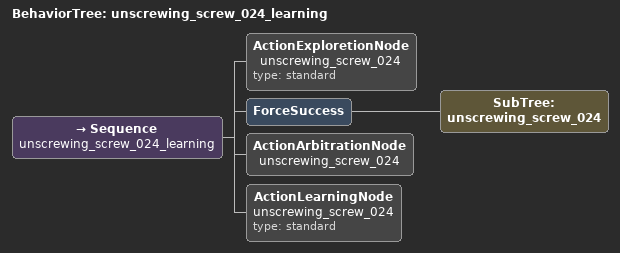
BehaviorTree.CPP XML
<?xml version="1.0"?>
<root BTCPP_format="4">
  <BehaviorTree ID="unscrewing_screw_024_learning">
    <Sequence name="unscrewing_screw_024_learning">

      <ActionExploretionNode name="unscrewing_screw_024" type="standard"/>
      <ForceSuccess>
        <SubTree ID='unscrewing_screw_024'/>
      </ForceSuccess>
      <ActionArbitrationNode name="unscrewing_screw_024"/>
      <ActionLearningNode    name="unscrewing_screw_024" type="standard"/>

    </Sequence>
  </BehaviorTree>
</root>
